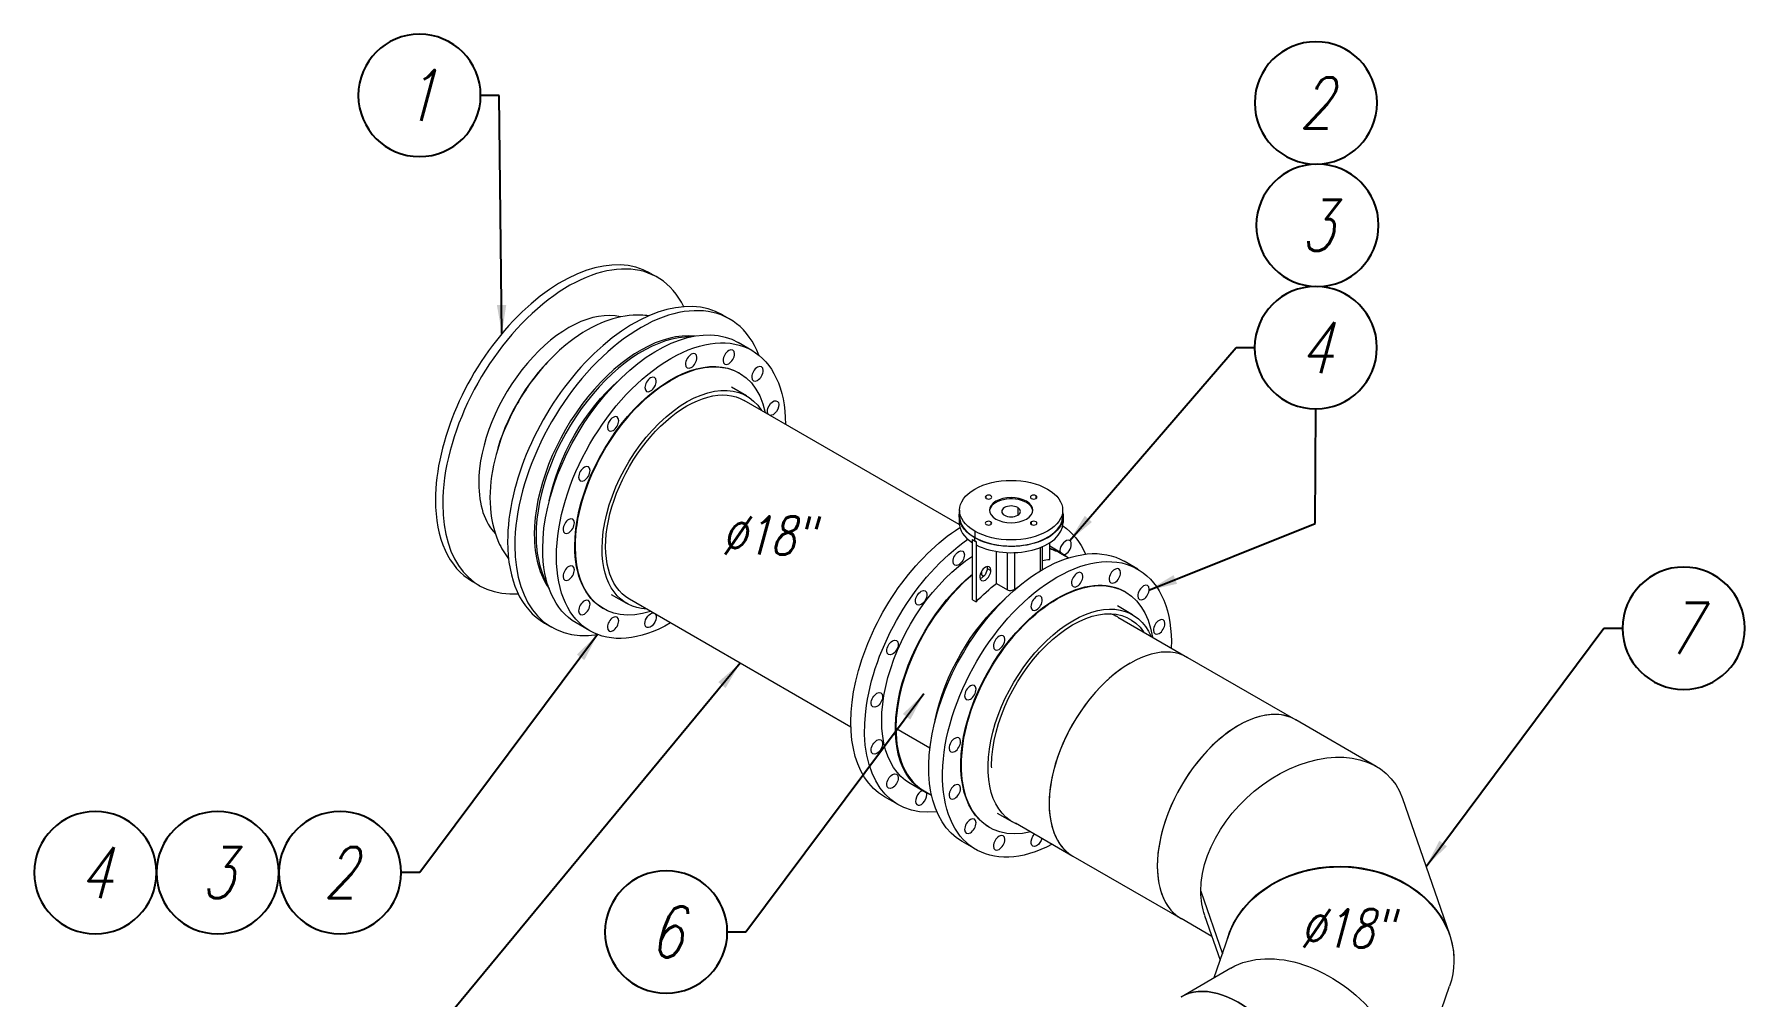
# Model space of a CAD drawing. Header units: inches. Extents: x 52169 to 69006, y 13152 to 42758.
# Drawn here: x 61484 to 64839, y 16392 to 18279 of the extents above; entities that cross this region are included whole.
import ezdxf
from ezdxf.enums import TextEntityAlignment as Align

# ---------------------------------------------------------------- set-up
doc = ezdxf.new("R2010")
doc.units = ezdxf.units.IN
doc.header["$MEASUREMENT"] = 0
doc.layers.add('IA-DIBUJO', color=3, linetype='Continuous')
doc.layers.add('IA-SIMBOLS', color=2, linetype='Continuous')
doc.layers.add('IA-DIM', color=7, linetype='Continuous', lineweight=5)
doc.layers.add('IA-TITLE', color=6, linetype='Continuous', lineweight=13)
doc.styles.add('ING-AMB', font='romans.shx', dxfattribs={"width": 0.75, "oblique": 15})
doc.styles.add('SALVADOR', font='romans.shx', dxfattribs={"width": 0.75, "oblique": 15})
doc.dimstyles.new('ING-AMB 16', dxfattribs={"dimscale": 16, "dimtxt": 3, "dimasz": 2.5, "dimexe": 1, "dimexo": 1, "dimgap": 1, "dimtad": 1, "dimdec": 0, "dimzin": 0, "dimdsep": 46, "dimtxsty": 'ING-AMB', "dimcen": 0.1, "dimclrd": 7, "dimclre": 7, "dimclrt": 2, "dimadec": 0, "dimazin": 0, "dimtfac": 1, "dimtdec": 0, "dimtmove": 0, "dimatfit": 0, "dimfxl": 1.25, "dimtfill": 1, "dimtolj": 1, "dimtzin": 0, "dimarcsym": 1})

# ---------------------------------------------------------------- blocks, each defined once
blk = doc.blocks.new('A$Cca83e120')
at = {"layer": 'IA-DIBUJO', "color": 2, "linetype": 'Continuous', "lineweight": 0, "extrusion": (-1.11022e-16, 0.816497, 0.57735)}
for p, q in [((-2900.4, 8872.5), (-2886.3, 8864.4)), ((-2759, 8790.9), (-2744.8, 8782.7)), ((-2701.1, 8721.1), (-2728.1, 8736.7)), ((-2861.2, 8661.9), (-2860.5, 8662.2)), ((-2725.5, 8676.5), (-2726.5, 8677.1)), ((-2726, 8676.8), (-2725.5, 8676.5)), ((-2711.3, 8631.7), (-2741.3, 8649)), ((-2241.3, 8430.7), (-2241.3, 8436)), ((-2162.4, 8425.2), (-2162.4, 8422.7)), ((-2143.7, 8430.7), (-2143.7, 8436)), ((-2294.5, 8395.6), (-2294.5, 8383.3)), ((-2293.5, 8407.8), (-2293.5, 8395.6)), ((-2179.5, 8412.9), (-2179.5, 8397.9)), ((-2091.5, 8407.8), (-2091.5, 8395.6)), ((-2090.5, 8395.6), (-2090.5, 8383.3)), ((-2263.9, 8366.6), (-2263.9, 8354.4)), ((-2232.1, 8385), (-2232.1, 8379.7)), ((-2152.9, 8385), (-2152.9, 8379.7)), ((-3047.4, 8339.5), (-3047.5, 8340.2)), ((-2268.2, 8349.9), (-2268.1, 8350)), ((-2268.2, 8232.2), (-2268.2, 8349.9)), ((-2264.6, 8347.8), (-2268.2, 8349.9)), ((-2264.6, 8354), (-2264.6, 8347.8)), ((-2261, 8345.7), (-2264.6, 8347.8)), ((-2260.9, 8345.8), (-2261, 8345.7)), ((-2261, 8345.7), (-2261, 8228.1)), ((-2260.9, 8345.8), (-2260.9, 8339.7)), ((-2221.3, 8264.2), (-2221.3, 8326.9)), ((-2199.7, 8251.7), (-2199.7, 8324.6)), ((-2185.3, 8253), (-2185.3, 8324.6)), ((-2134.8, 8288.8), (-2134.8, 8334.8)), ((-2131.8, 8336), (-2131.8, 8290.6)), ((-2116.8, 8311.3), (-2116.8, 8343.9)), ((-2093.6, 8323.6), (-2116.8, 8337)), ((-2094.3, 8322.3), (-2080, 8314.1)), ((-2250.2, 8280.8), (-2250.2, 8288.4)), ((-2239.4, 8293.7), (-2232.2, 8289.5)), ((-1943.9, 8292.1), (-1970.8, 8307.6)), ((-3249.4, 8268.1), (-3235.3, 8259.9)), ((-2250.2, 8280.8), (-2246, 8278.4)), ((-2221.3, 8264.2), (-2199.7, 8251.7)), ((-2946.3, 8224.7), (-2976.3, 8242)), ((-2268.2, 8232.2), (-2261, 8228.1)), ((-2104, 8232.8), (-2103.3, 8233.1)), ((-1968.2, 8247.5), (-1969.3, 8248.1)), ((-1968.7, 8247.8), (-1968.2, 8247.5)), ((-2992.7, 8214.9), (-2993.2, 8215.2)), ((-2992.2, 8214.6), (-2993.2, 8215.2)), ((-3108, 8186.4), (-3093.8, 8178.2)), ((-3018.6, 8171.2), (-3045.6, 8186.7)), ((-2418.4, 7980.2), (-2351.7, 7941.7)), ((-2290.1, 7910.4), (-2290.2, 7911.2)), ((-2363.6, 7856), (-2390.4, 7871.5)), ((-2362.8, 7857.3), (-2348.5, 7849)), ((-2414.2, 7830.4), (-2441.1, 7845.9)), ((-2234.9, 7785.5), (-2236, 7786.1)), ((-2235.4, 7785.8), (-2235.9, 7786.1)), ((-2261.4, 7742.1), (-2288.3, 7757.7))]:
    blk.add_line(p, q, dxfattribs=at)
at = {"layer": 'IA-DIBUJO', "linetype": 'Continuous', "lineweight": 0, "extrusion": (-1.11022e-16, 0.816497, 0.57735)}
for p, q in [((-2294.3, 8379.4), (-2716.3, 8623.1)), ((-2506.7, 7982.5), (-2941.3, 8233.4)), ((-1954.1, 8202.7), (-1984, 8220)), ((-1983.5, 8198.2), (-1846.3, 8119)), ((-1846.3, 8119), (-1634.1, 7996.5)), ((-1476.1, 7905.3), (-1634.1, 7996.5)), ((-1424.6, 7842.5), (-1332.4, 7576.1)), ((-2189.1, 7795.7), (-2219, 7813)), ((-2184.1, 7794.4), (-2071.3, 7729.3)), ((-2071.3, 7729.3), (-1859.1, 7606.8)), ((-1820.5, 7660.6), (-1778, 7538)), ((-1798.6, 7571.9), (-1859.1, 7606.8)), ((-1812.9, 7613.2), (-1782.4, 7525.2)), ((-1794.3, 7491), (-1765.5, 7574.3)), ((-1859.1, 7453.6), (-1761.4, 7510)), ((-1424.6, 7208), (-1332.4, 7474.4))]:
    blk.add_line(p, q, dxfattribs=at)
at = {"layer": 'IA-DIBUJO', "color": 2, "linetype": 'Continuous', "lineweight": 0}
for centre, major_axis, start_param, end_param in [((-3074.9, 8570.3), (174.5, 302.2), 0, 2.356194), ((-3060.8, 8562.1), (174.5, 302.2), -0.373316, 2.356194), ((-2933.5, 8488.6), (174.5, 302.2), 0, 2.356194), ((-2919.3, 8480.5), (174.5, 302.2), -0.437015, 2.356194), ((-3060.8, 8562.1), (124.5, 215.6), 0.167216, 2.356194), ((-2919.3, 8480.5), (147.5, 255.5), 0.251437, 2.356194), ((-2915.8, 8478.4), (147.5, 255.5), 0.309486, 2.356194), ((-3036, 8547.8), (-124.5, -215.6), -2.030787, -1.110806), ((-3060.8, 8562.1), (-124.5, -215.6), -0.785398, -0.167216), ((-3074.9, 8570.3), (-174.5, -302.2), -0.785398, 0), ((-2236.7, 8433.4), (-6.5, 0), -0.785398, 2.356194), ((-2236.7, 8433.4), (6.5, 0), -0.785398, 2.356194), ((-2192.5, 8407.8), (-42.5, 0), -2.356194, 0.785398), ((-2192.5, 8405.4), (-42.5, 0), -2.356194, -0.049934), ((-2192.5, 8407.8), (42.5, 0), -2.356194, 0.785398), ((-2192.5, 8405.4), (42.5, 0), 0.049934, 0.785398), ((-2148.3, 8433.4), (-6.5, 0), -2.356194, 0.785398), ((-2148.3, 8433.4), (6.5, 0), -2.356194, 0.785398), ((-3060.8, 8562.1), (-174.5, -302.2), -0.785398, 0.373316), ((-2192.5, 8395.6), (-101, 0), 0, 0.785398), ((-2192.5, 8395.6), (101, 0), -2.356194, 0), ((-2192.5, 8405.4), (-18.4, 0), -2.356194, 0.785398), ((-2192.5, 8405.4), (18.4, 0), -2.356194, 0.785398), ((-2919.3, 8480.5), (-147.5, -255.5), -0.785398, -0.251438), ((-2915.8, 8478.4), (-147.5, -255.5), -0.785398, -0.309486), ((-2192.5, 8383.3), (-102, 0), 0, 0.734058), ((-2192.5, 8383.3), (102, 0), -2.306174, 0), ((-2236.7, 8382.3), (-6.5, 0), -2.356194, 0.785398), ((-2236.7, 8382.3), (6.5, 0), -2.356194, 0.785398), ((-2148.3, 8382.3), (-6.5, 0), -0.785398, 2.356194), ((-2148.3, 8382.3), (6.5, 0), -0.785398, 2.356194), ((-2933.5, 8488.6), (-174.5, -302.2), -0.785398, 0), ((-2919.3, 8480.5), (-174.5, -302.2), -0.785398, 0.437015), ((-2295.3, 8313.7), (-7.9, -13.7), -3.926991, 2.356194), ((-2192.5, 8389.5), (102, 0), -2.406215, -2.356194), ((-2192.5, 8389.5), (102, 0), -2.356194, -2.306174), ((-2134.8, 8345.7), (7.6, 13.3), -2.076416, -1.976892), ((-2228.6, 8089.8), (134.3, 232.5), 0, 0.155792), ((-2085.6, 8334.5), (7.9, 13.7), -0.785398, 2.572552), ((-2085.6, 8334.5), (7.9, 13.7), -2.598485, -0.785398), ((-2243, 8283.3), (7.7, 13.3), -0.785398, 2.356194), ((-2243, 8283.3), (-7.7, -13.3), -0.785398, 2.356194), ((-2228.6, 8089.8), (-134.2, -232.5), -2.145705, -0.785398), ((-2368.9, 8235.9), (-7.9, -13.7), -3.926991, 2.356194), ((-2425.3, 8138.3), (7.9, 13.7), -3.926991, 2.356194), ((-2455.8, 8035.7), (7.9, 13.7), -3.926991, 2.356194), ((-2455.8, 7943.6), (7.9, 13.7), -3.926991, 2.356194), ((-2228.6, 8089.8), (-134.3, -232.5), -0.785398, 0), ((-2425.3, 7876.2), (7.9, 13.7), -3.926991, 2.356194), ((-2368.9, 7843.6), (-7.9, -13.7), -2.572552, 2.356194), ((-2368.9, 7843.6), (7.9, 13.7), -0.785398, -0.543107)]:
    blk.add_ellipse(centre, major_axis=major_axis, ratio=0.57735, start_param=start_param, end_param=end_param, dxfattribs=at)
at = {"layer": 'IA-DIBUJO', "color": 2, "linetype": 'Continuous', "lineweight": 0, "extrusion": (-1.01592e-16, 3.79148e-16, -1)}
blk.add_ellipse((-2886.8, 8461.7), major_axis=(158.8, 275), ratio=0.57735, start_param=-2.356194, end_param=0, dxfattribs=at)
at = {"layer": 'IA-DIBUJO', "color": 2, "linetype": 'Continuous', "lineweight": 0, "extrusion": (-3.69184e-17, 2.13611e-16, -1)}
blk.add_ellipse((-2859.9, 8446.1), major_axis=(158.8, 275), ratio=0.57735, start_param=-2.356194, end_param=0.783197, dxfattribs=at)
at = {"layer": 'IA-DIBUJO', "color": 2, "linetype": 'Continuous', "lineweight": 0, "extrusion": (-1.33067e-16, 2.69122e-16, -1)}
blk.add_ellipse((-2859.9, 8446.1), major_axis=(133.3, 231), ratio=0.57735, start_param=-2.356194, end_param=0, dxfattribs=at)
at = {"layer": 'IA-DIBUJO', "color": 2, "linetype": 'Continuous', "lineweight": 0, "extrusion": (-1.36785e-16, 2.0717e-16, -1)}
for centre, major_axis, start_param, end_param in [((-2858.8, 8445.5), (133.3, 231), -2.356194, 0.566761), ((-2913.7, 8477.2), (135, 233.8), -2.102166, -1.039426), ((-2859.9, 8446.1), (-158.8, -275), -0.783197, 0.785398), ((-2250.2, 8287.4), (-7.7, -13.3), -2.356194, -0.490883), ((-2899.7, 8191.8), (7.9, 13.7), -2.356194, -0.285508)]:
    blk.add_ellipse(centre, major_axis=major_axis, ratio=0.57735, start_param=start_param, end_param=end_param, dxfattribs=at)
at = {"layer": 'IA-DIBUJO', "color": 2, "linetype": 'Continuous', "lineweight": 0, "extrusion": (-1.16467e-16, 1.31341e-16, -1)}
for centre, major_axis in [((-2820, 8700.5), (7.9, 13.7)), ((-2746.4, 8707.8), (-7.9, -13.7)), ((-2690, 8675.3), (-7.9, -13.7)), ((-2899.7, 8654.5), (-7.9, -13.7)), ((-2973.4, 8576.8), (7.9, 13.7)), ((-3060.3, 8376.5), (7.9, 13.7)), ((-3060.3, 8284.4), (7.9, 13.7)), ((-3029.7, 8217), (7.9, 13.7)), ((-2973.4, 8184.5), (-7.9, -13.7))]:
    blk.add_ellipse(centre, major_axis=major_axis, ratio=0.57735, start_param=-5.497787, end_param=0.785398, dxfattribs=at)
at = {"layer": 'IA-DIBUJO', "color": 2, "linetype": 'Continuous', "lineweight": 0, "extrusion": (-8.49925e-17, 2.41367e-16, -1)}
blk.add_ellipse((-2828.8, 8428.2), major_axis=(-112.5, -194.9), ratio=0.57735, start_param=0, end_param=3.141593, dxfattribs=at)
at = {"layer": 'IA-DIBUJO', "color": 2, "linetype": 'Continuous', "lineweight": 0, "extrusion": (1.11556e-17, 1.85856e-16, -1)}
for centre, major_axis, start_param, end_param in [((-2828.8, 8428.2), (117.5, 203.5), -2.356194, 0.292775), ((-2142.5, 7762.7), (-7.9, -13.7), -2.003088, -0.785398)]:
    blk.add_ellipse(centre, major_axis=major_axis, ratio=0.57735, start_param=start_param, end_param=end_param, dxfattribs=at)
at = {"layer": 'IA-DIBUJO', "color": 2, "linetype": 'Continuous', "lineweight": 0, "extrusion": (6.29482e-17, 2.20052e-16, -1)}
blk.add_ellipse((-2886.8, 8461.7), major_axis=(120.5, 208.7), ratio=0.57735, start_param=-0.375591, end_param=-0.375246, dxfattribs=at)
at = {"layer": 'IA-DIBUJO', "color": 2, "linetype": 'Continuous', "lineweight": 0, "extrusion": (-2.05178e-16, 3.10756e-16, -1)}
for centre, major_axis, start_param, end_param in [((-2659.5, 8607.9), (-7.9, -13.7), 0.285508, 5.497787), ((-2102.6, 8017.1), (-158.7, -275), -0.744112, 2.356194)]:
    blk.add_ellipse(centre, major_axis=major_axis, ratio=0.57735, start_param=start_param, end_param=end_param, dxfattribs=at)
at = {"layer": 'IA-DIBUJO', "color": 2, "linetype": 'Continuous', "lineweight": 0, "extrusion": (-2.32933e-16, 2.62682e-16, -1)}
blk.add_ellipse((-2659.5, 8607.9), major_axis=(-7.9, -13.7), ratio=0.57735, start_param=-0.785398, end_param=-0.285508, dxfattribs=at)
at = {"layer": 'IA-DIBUJO', "color": 2, "linetype": 'Continuous', "lineweight": 0, "extrusion": (-3.31999e-17, 2.75563e-16, -1)}
for centre, major_axis, start_param, end_param in [((-3029.7, 8479.1), (7.9, 13.7), -3.926991, 2.356194), ((-2062.8, 8271.5), (7.9, 13.7), -3.926991, 2.356194), ((-1932.7, 8246.2), (7.9, 13.7), -3.926991, 2.356194), ((-2142.5, 8225.5), (7.9, 13.7), -3.926991, 2.356194), ((-2129.6, 8032.7), (120.5, 208.7), -0.375591, -0.375246), ((-1902.2, 8178.8), (-7.9, -13.7), -3.926991, 2.356194), ((-2216.1, 8147.7), (7.9, 13.7), -3.926991, 2.356194), ((-2272.5, 8050.1), (-7.9, -13.7), -3.926991, 2.356194), ((-2303, 7947.4), (-7.9, -13.7), -3.926991, 2.356194), ((-2303, 7855.4), (-7.9, -13.7), -3.926991, 2.356194), ((-2272.5, 7788), (-7.9, -13.7), -3.926991, 2.356194), ((-2216.1, 7755.4), (7.9, 13.7), -3.926991, 2.356194)]:
    blk.add_ellipse(centre, major_axis=major_axis, ratio=0.57735, start_param=start_param, end_param=end_param, dxfattribs=at)
at = {"layer": 'IA-DIBUJO', "color": 2, "linetype": 'Continuous', "lineweight": 0, "extrusion": (-3.51986e-17, 5.55112e-17, -1)}
blk.add_ellipse((-2192.5, 8407.8), major_axis=(-101, 0), ratio=0.57735, start_param=-0.785398, end_param=2.356194, dxfattribs=at)
at = {"layer": 'IA-DIBUJO', "color": 2, "linetype": 'Continuous', "lineweight": 0, "extrusion": (-4.62223e-32, 2.77556e-16, -1)}
blk.add_ellipse((-2192.5, 8407.8), major_axis=(101, 0), ratio=0.57735, start_param=-0.785398, end_param=2.356194, dxfattribs=at)
at = {"layer": 'IA-DIBUJO', "color": 2, "linetype": 'Continuous', "lineweight": 0, "extrusion": (2.01094e-17, 2.9392e-33, -1)}
blk.add_ellipse((-2192.5, 8395.6), major_axis=(-102, 0), ratio=0.57735, start_param=-0.785398, end_param=0.141539, dxfattribs=at)
at = {"layer": 'IA-DIBUJO', "color": 2, "linetype": 'Continuous', "lineweight": 0, "extrusion": (-5.02735e-18, 2.22045e-16, -1)}
blk.add_ellipse((-2192.5, 8395.6), major_axis=(102, 0), ratio=0.57735, start_param=-0.141539, end_param=2.356194, dxfattribs=at)
at = {"layer": 'IA-DIBUJO', "color": 2, "linetype": 'Continuous', "lineweight": 0, "extrusion": (-2.36652e-16, 2.0073e-16, -1)}
for centre, major_axis, end_param in [((-2282.4, 8120.9), (-158.7, -275), 2.308387), ((-2859.9, 8446.1), (-133.3, -231), 0.785398)]:
    blk.add_ellipse(centre, major_axis=major_axis, ratio=0.57735, start_param=0, end_param=end_param, dxfattribs=at)
at = {"layer": 'IA-DIBUJO', "color": 2, "linetype": 'Continuous', "lineweight": 0, "extrusion": (-2.81007e-16, 2.90437e-16, -1)}
blk.add_ellipse((-2255.4, 8105.3), major_axis=(158.7, 275), ratio=0.57735, start_param=0.035666, end_param=0.40762, dxfattribs=at)
at = {"layer": 'IA-DIBUJO', "color": 2, "linetype": 'Continuous', "lineweight": 0, "extrusion": (-2.01459e-16, 3.72708e-16, -1)}
for centre, major_axis, start_param, end_param in [((-2886.8, 8461.7), (-158.8, -275), 0, 0.785398), ((-2188.9, 8066.9), (134.3, 232.5), -0.480022, -0.395723)]:
    blk.add_ellipse(centre, major_axis=major_axis, ratio=0.57735, start_param=start_param, end_param=end_param, dxfattribs=at)
at = {"layer": 'IA-DIBUJO', "color": 2, "linetype": 'Continuous', "lineweight": 0, "extrusion": (-5.35184e-17, 3.51393e-16, -1)}
for centre, major_axis, start_param, end_param in [((-2858.8, 8445.5), (-133.3, -231), -0.566761, 0.785398), ((-2102.6, 8017.1), (158.7, 275), -0.785398, 0.820804)]:
    blk.add_ellipse(centre, major_axis=major_axis, ratio=0.57735, start_param=start_param, end_param=end_param, dxfattribs=at)
at = {"layer": 'IA-DIBUJO', "color": 2, "linetype": 'Continuous', "lineweight": 0, "extrusion": (-1.60822e-16, 2.21048e-16, -1)}
blk.add_ellipse((-2828.8, 8428.2), major_axis=(-117.5, -203.5), ratio=0.57735, start_param=-0.292775, end_param=0.785398, dxfattribs=at)
at = {"layer": 'IA-DIBUJO', "color": 2, "linetype": 'Continuous', "lineweight": 0, "extrusion": (-3.84593e-16, 2.22045e-16, -1)}
blk.add_ellipse((-2255.4, 8105.3), major_axis=(-158.8, -275), ratio=0.57735, start_param=-0.40762, end_param=2.258382, dxfattribs=at)
at = {"layer": 'IA-DIBUJO', "color": 2, "linetype": 'Continuous', "lineweight": 0, "extrusion": (-3.494e-16, 3.94022e-16, -1)}
blk.add_ellipse((-2129.6, 8032.7), major_axis=(158.8, 275), ratio=0.57735, start_param=-0.785398, end_param=0, dxfattribs=at)
at = {"layer": 'IA-DIBUJO', "color": 2, "linetype": 'Continuous', "lineweight": 0, "extrusion": (-2.25496e-16, 3.86585e-16, -1)}
blk.add_ellipse((-2228.6, 8089.8), major_axis=(135, 233.8), ratio=0.57735, start_param=-0.159833, end_param=0.105458, dxfattribs=at)
at = {"layer": 'IA-DIBUJO', "color": 2, "linetype": 'Continuous', "lineweight": 0, "extrusion": (-1.65999e-17, 1.37781e-16, -1)}
blk.add_ellipse((-2886.8, 8461.7), major_axis=(-120.5, -208.7), ratio=0.57735, start_param=0.375246, end_param=0.375591, dxfattribs=at)
at = {"layer": 'IA-DIBUJO', "color": 2, "linetype": 'Continuous', "lineweight": 0, "extrusion": (-1.29348e-16, 3.31074e-16, -1)}
blk.add_ellipse((-2255.4, 8105.3), major_axis=(-135, -233.8), ratio=0.57735, start_param=0, end_param=2.289107, dxfattribs=at)
at = {"layer": 'IA-DIBUJO', "color": 2, "linetype": 'Continuous', "lineweight": 0, "extrusion": (-3.69718e-16, 4.69852e-16, -1)}
blk.add_ellipse((-2129.6, 8032.7), major_axis=(-158.7, -275), ratio=0.57735, start_param=0, end_param=2.356194, dxfattribs=at)
at = {"layer": 'IA-DIBUJO', "color": 2, "linetype": 'Continuous', "lineweight": 0, "extrusion": (-5.44432e-18, 3.23637e-16, -1)}
blk.add_ellipse((-2250.2, 8287.4), major_axis=(-7.7, -13.3), ratio=0.57735, start_param=-2.65071, end_param=-2.356194, dxfattribs=at)
at = {"layer": 'IA-DIBUJO', "color": 2, "linetype": 'Continuous', "lineweight": 0, "extrusion": (-5.72369e-17, 2.89441e-16, -1)}
blk.add_ellipse((-1989.1, 8278.8), major_axis=(-7.9, -13.7), ratio=0.57735, start_param=-5.497787, end_param=0.785398, dxfattribs=at)
at = {"layer": 'IA-DIBUJO', "color": 2, "linetype": 'Continuous', "lineweight": 0, "extrusion": (-3.21644e-16, 4.42096e-16, -1)}
blk.add_ellipse((-2228.6, 8089.8), major_axis=(-135, -233.8), ratio=0.57735, start_param=-0.105458, end_param=2.146892, dxfattribs=at)
at = {"layer": 'IA-DIBUJO', "color": 2, "linetype": 'Continuous', "lineweight": 0, "extrusion": (-1.49667e-16, 4.06904e-16, -1)}
blk.add_ellipse((-2188.9, 8066.9), major_axis=(134.3, 232.5), ratio=0.57735, start_param=-1.175074, end_param=-0.957192, dxfattribs=at)
at = {"layer": 'IA-DIBUJO', "color": 2, "linetype": 'Continuous', "lineweight": 0, "extrusion": (-2.60689e-16, 2.14608e-16, -1)}
blk.add_ellipse((-2160, 8050.3), major_axis=(134.2, 232.5), ratio=0.57735, start_param=-0.918754, end_param=-0.869105, dxfattribs=at)
at = {"layer": 'IA-DIBUJO', "color": 2, "linetype": 'Continuous', "lineweight": 0, "extrusion": (-1.05311e-16, 3.17196e-16, -1)}
for centre, major_axis, start_param, end_param in [((-2102.6, 8017.1), (133.3, 231), -0.785398, 0), ((-2071.6, 7999.2), (112.5, 194.9), -2.381866, -2.356194)]:
    blk.add_ellipse(centre, major_axis=major_axis, ratio=0.57735, start_param=start_param, end_param=end_param, dxfattribs=at)
at = {"layer": 'IA-DIBUJO', "color": 2, "linetype": 'Continuous', "lineweight": 0, "extrusion": (-1.84859e-16, 2.34926e-16, -1)}
blk.add_ellipse((-2101.5, 8016.5), major_axis=(133.3, 231), ratio=0.57735, start_param=-0.785398, end_param=0.624137, dxfattribs=at)
at = {"layer": 'IA-DIBUJO', "color": 2, "linetype": 'Continuous', "lineweight": 0, "extrusion": (-1.81141e-16, 2.96878e-16, -1)}
blk.add_ellipse((-2156.4, 8048.2), major_axis=(135, 233.8), ratio=0.57735, start_param=-2.102166, end_param=-1.039426, dxfattribs=at)
at = {"layer": 'IA-DIBUJO', "color": 2, "linetype": 'Continuous', "lineweight": 0, "extrusion": (-1.0903e-16, 2.55245e-16, -1)}
for centre, major_axis, start_param, end_param in [((-2102.6, 8017.1), (-133.3, -231), 0, 2.356194), ((-2142.5, 7762.7), (-7.9, -13.7), -0.785398, 2.003088)]:
    blk.add_ellipse(centre, major_axis=major_axis, ratio=0.57735, start_param=start_param, end_param=end_param, dxfattribs=at)
at = {"layer": 'IA-DIBUJO', "color": 2, "linetype": 'Continuous', "lineweight": 0, "extrusion": (1.18459e-16, 3.162e-16, -1)}
blk.add_ellipse((-2101.5, 8016.5), major_axis=(-133.3, -231), ratio=0.57735, start_param=-0.503662, end_param=2.356194, dxfattribs=at)
at = {"layer": 'IA-DIBUJO', "linetype": 'Continuous', "lineweight": 0, "extrusion": (-4.97998e-17, 4.13344e-16, -1)}
blk.add_ellipse((-2071.6, 7999.2), major_axis=(112.5, 194.9), ratio=0.57735, start_param=-2.356194, end_param=0.277074, dxfattribs=at)
at = {"layer": 'IA-DIBUJO', "linetype": 'Continuous', "lineweight": 0, "extrusion": (-8.1274e-17, 3.03319e-16, -1)}
blk.add_ellipse((-2071.6, 7999.2), major_axis=(117.5, 203.5), ratio=0.57735, start_param=-0.785398, end_param=0.400337, dxfattribs=at)
at = {"layer": 'IA-DIBUJO', "color": 2, "linetype": 'Continuous', "lineweight": 0, "extrusion": (-2.53252e-16, 3.38511e-16, -1)}
blk.add_ellipse((-2899.7, 8191.8), major_axis=(7.9, 13.7), ratio=0.57735, start_param=0.285508, end_param=3.926991, dxfattribs=at)
at = {"layer": 'IA-DIBUJO', "linetype": 'Continuous', "lineweight": 0, "extrusion": (-1.29348e-16, 3.31074e-16, -1)}
blk.add_ellipse((-2071.6, 7999.2), major_axis=(-117.5, -203.5), ratio=0.57735, start_param=-0.10993, end_param=2.356194, dxfattribs=at)
at = {"layer": 'IA-DIBUJO', "linetype": 'Continuous', "lineweight": 0}
for centre, major_axis, start_param, end_param in [((-2096, 8003.4), (112.5, 194.9), 0, 0.118617), ((-1958.8, 7924.1), (112.5, 194.9), 0, 3.141593), ((-1958.8, 7924.1), (-112.5, -194.9), -2.356195, 0.000474), ((-1746.6, 7801.7), (112.5, 194.9), 0, 3.141593), ((-1746.6, 7801.7), (112.5, 194.9), 0, 2.356194), ((-1746.6, 7801.7), (-112.5, -194.9), -0.785398, 0), ((-1746.6, 7258.7), (112.5, -194.9), 0, 3.141593)]:
    blk.add_ellipse(centre, major_axis=major_axis, ratio=0.57735, start_param=start_param, end_param=end_param, dxfattribs=at)
at = {"layer": 'IA-DIBUJO', "linetype": 'Continuous', "lineweight": 0, "extrusion": (1.04863e-17, 2.3528e-16, -1)}
for start_param, end_param in [(-5.715047, -2.848836), (0.292757, 0.568139)]:
    blk.add_ellipse((-1618.7, 7727.8), major_axis=(-170, -155.5), ratio=0.697902, start_param=start_param, end_param=end_param, dxfattribs=at)
at = {"layer": 'IA-DIBUJO', "linetype": 'Continuous', "lineweight": 0, "extrusion": (-2.69793e-17, 2.76241e-16, -1)}
for start_param, end_param in [(-2.573454, 0.292757), (3.434349, 3.709731)]:
    blk.add_ellipse((-1618.7, 7727.8), major_axis=(170, 155.5), ratio=0.697902, start_param=start_param, end_param=end_param, dxfattribs=at)
at = {"layer": 'IA-DIBUJO', "color": 2, "linetype": 'Continuous', "lineweight": 0, "extrusion": (8.69853e-17, 2.06174e-16, -1)}
blk.add_ellipse((-2129.6, 8032.7), major_axis=(-120.5, -208.7), ratio=0.57735, start_param=0.375246, end_param=0.375591, dxfattribs=at)
at = {"layer": 'IA-DIBUJO', "linetype": 'Continuous', "lineweight": 0, "extrusion": (-9.47514e-17, 2.77556e-16, -1)}
blk.add_ellipse((-1548.9, 7526.1), major_axis=(-225, 0), ratio=0.816497, start_param=0.203772, end_param=3.146305, dxfattribs=at)
at = {"layer": 'IA-DIBUJO', "linetype": 'Continuous', "lineweight": 0, "extrusion": (-9.88707e-17, 3.33067e-16, -1)}
blk.add_ellipse((-1548.9, 7524.4), major_axis=(-225, 0), ratio=0.816497, start_param=0.275382, end_param=3.416975, dxfattribs=at)
at = {"layer": 'IA-DIBUJO', "linetype": 'Continuous', "lineweight": 0, "extrusion": (-8.54176e-17, 1.53358e-16, -1)}
blk.add_ellipse((-1618.7, 7332.5), major_axis=(170, -155.5), ratio=0.697902, start_param=-2.924333, end_param=0.217259, dxfattribs=at)
at = {"layer": 'IA-DIBUJO', "linetype": 'Continuous', "lineweight": 0, "extrusion": (-1.14741e-16, 2.54248e-16, -1)}
blk.add_ellipse((-1746.6, 7258.7), major_axis=(-112.5, 194.9), ratio=0.57735, start_param=0, end_param=3.141593, dxfattribs=at)
at = {"layer": 'IA-DIBUJO', "color": 2, "linetype": 'Continuous', "lineweight": 0}
for points, knots in [([(-2903.3, 8788.9), (-2913.4, 8790.3), (-2923.6, 8790.7), (-2955.4, 8788.8), (-2976.7, 8783.2), (-3021.2, 8764.4), (-3044.3, 8749.8), (-3088.2, 8713.6), (-3109, 8691.8), (-3145.9, 8643.7), (-3162, 8617.5), (-3188.3, 8563), (-3198.6, 8534.7), (-3212.3, 8477.9), (-3215.6, 8449.4), (-3213.6, 8394.9), (-3208.5, 8368.6), (-3192.7, 8333.3), (-3186.2, 8322.4), (-3178.4, 8312.4)], [1.013321, 1.013321, 1.013321, 1.013321, 1.148723, 1.148723, 1.438454, 1.438454, 1.780293, 1.780293, 2.133471, 2.133471, 2.482113, 2.482113, 2.829975, 2.829975, 3.181965, 3.181965, 3.531068, 3.531068, 3.699068, 3.699068, 3.699068, 3.699068]), ([(-2252.7, 8283.3), (-2252.6, 8283.1), (-2252.5, 8283), (-2251.9, 8282.1), (-2251.1, 8281.4), (-2250.2, 8280.8)], [-0.4529595, -0.4529595, -0.4529595, -0.4529595, -0.3841633, -0.3841633, 0, 0, 0, 0]), ([(-2199.7, 8251.7), (-2198.8, 8251.2), (-2197.6, 8250.7), (-2195.1, 8250.3), (-2193.8, 8250.2), (-2191.2, 8250.5), (-2189.8, 8250.8), (-2187.3, 8251.7), (-2186.2, 8252.3), (-2185.3, 8253)], [-6.175788, -6.175788, -6.175788, -6.175788, -5.790461, -5.790461, -5.405134, -5.405134, -5.017632, -5.017632, -4.630131, -4.630131, -4.630131, -4.630131])]:
    blk.add_open_spline(points, degree=3, knots=knots, dxfattribs=at)
blk = doc.blocks.new('EJE')
blk.add_circle((0, 6), 6)
at = {"style": 'SALVADOR', "oblique": 15, "width": 0.75}
blk.add_attdef('N', text='', height=5, dxfattribs=at).set_placement((0, 6), align=Align.MIDDLE)

msp = doc.modelspace()

# ---------------------------------------------------------------- block references
at = {"layer": 'IA-DIBUJO', "color": 3}
msp.add_blockref('A$Cca83e120', (65592.6, 8938.1), dxfattribs=at)
at = {"layer": 'IA-SIMBOLS'}
ref = msp.add_blockref('EJE', (62239.5, 18279.2, 0), dxfattribs=dict(at, xscale=-20, yscale=20, zscale=20, rotation=180))
ref.add_attrib('N', '1', dxfattribs={"layer": '0', "height": 100, "style": 'SALVADOR', "oblique": 15, "width": 0.75}).set_placement((62239.5, 18159.2, 0), align=Align.MIDDLE)
ref = msp.add_blockref('EJE', (63997.9, 18264.5), dxfattribs=dict(at, xscale=-20, yscale=20, zscale=20, rotation=180))
ref.add_attrib('N', '2', dxfattribs={"layer": '0', "height": 100, "style": 'SALVADOR', "oblique": 15, "width": 0.75}).set_placement((63997.9, 18144.5), align=Align.MIDDLE)
ref = msp.add_blockref('EJE', (64001, 18024.5), dxfattribs=dict(at, xscale=-20, yscale=20, zscale=20, rotation=180))
ref.add_attrib('N', '3', dxfattribs={"layer": '0', "height": 100, "style": 'SALVADOR', "oblique": 15, "width": 0.75}).set_placement((64001, 17904.5), align=Align.MIDDLE)
ref = msp.add_blockref('EJE', (63997.7, 17784.6), dxfattribs=dict(at, xscale=-20, yscale=20, zscale=20, rotation=180))
ref.add_attrib('N', '4', dxfattribs={"layer": '0', "height": 100, "style": 'SALVADOR', "oblique": 15, "width": 0.75}).set_placement((63997.7, 17664.6), align=Align.MIDDLE)
ref = msp.add_blockref('EJE', (64719.3, 17234.3), dxfattribs=dict(at, xscale=-20, yscale=20, zscale=20, rotation=180))
ref.add_attrib('N', '7', dxfattribs={"layer": '0', "height": 100, "style": 'SALVADOR', "oblique": 15, "width": 0.75}).set_placement((64719.3, 17114.3), align=Align.MIDDLE)
ref = msp.add_blockref('EJE', (61603.7, 16755.1), dxfattribs=dict(at, xscale=-20, yscale=20, zscale=20, rotation=180))
ref.add_attrib('N', '4', dxfattribs={"layer": '0', "height": 100, "style": 'SALVADOR', "oblique": 15, "width": 0.75}).set_placement((61603.7, 16635.1), align=Align.MIDDLE)
ref = msp.add_blockref('EJE', (61843.7, 16755.1), dxfattribs=dict(at, xscale=-20, yscale=20, zscale=20, rotation=180))
ref.add_attrib('N', '3', dxfattribs={"layer": '0', "height": 100, "style": 'SALVADOR', "oblique": 15, "width": 0.75}).set_placement((61843.7, 16635.1), align=Align.MIDDLE)
ref = msp.add_blockref('EJE', (62083.7, 16755.1), dxfattribs=dict(at, xscale=-20, yscale=20, zscale=20, rotation=180))
ref.add_attrib('N', '2', dxfattribs={"layer": '0', "height": 100, "style": 'SALVADOR', "oblique": 15, "width": 0.75}).set_placement((62083.7, 16635.1), align=Align.MIDDLE)
ref = msp.add_blockref('EJE', (62723.4, 16638.6), dxfattribs=dict(at, xscale=-20, yscale=20, zscale=20, rotation=180))
ref.add_attrib('N', '6', dxfattribs={"layer": '0', "height": 100, "style": 'SALVADOR', "oblique": 15, "width": 0.75}).set_placement((62723.4, 16518.6), align=Align.MIDDLE)

# ---------------------------------------------------------------- texts
at = {"layer": 'IA-TITLE', "char_height": 75, "attachment_point": 1, "style": 'ING-AMB'}
for insert in [(62831, 17333.7, -123.2), (63966.1, 16563.3, -123.2)]:
    msp.add_mtext_dynamic_manual_height_columns('%%C18"', width=90.757, gutter_width=250, heights=[0], dxfattribs=dict(at, insert=insert))

# ---------------------------------------------------------------- leaders
at = {"layer": 'IA-DIM'}
for points in [[(62401.2, 17692.3, 0), (62395.7, 18159.2, 0), (62359.5, 18159.2, 0)], [(63515, 17286.3), (63841.5, 17664.6), (63877.7, 17664.6)], [(63670.2, 17189.1), (63996.8, 17320), (63997.7, 17544.6)], [(64214.1, 16647.3), (64563.1, 17114.3), (64599.3, 17114.3)], [(62589, 17102.1), (62239.9, 16635.1), (62203.7, 16635.1)], [(62868.5, 17046), (62225.9, 16269.7), (62189.7, 16269.7)], [(63228.6, 16985.5), (62879.5, 16518.6), (62843.4, 16518.6)]]:
    msp.add_leader(points, dimstyle='ING-AMB 16', override={"dimasz": 3.5, "dimgap": 1, "dimtad": 0}, dxfattribs=at)

doc.saveas('drawing.dxf')
